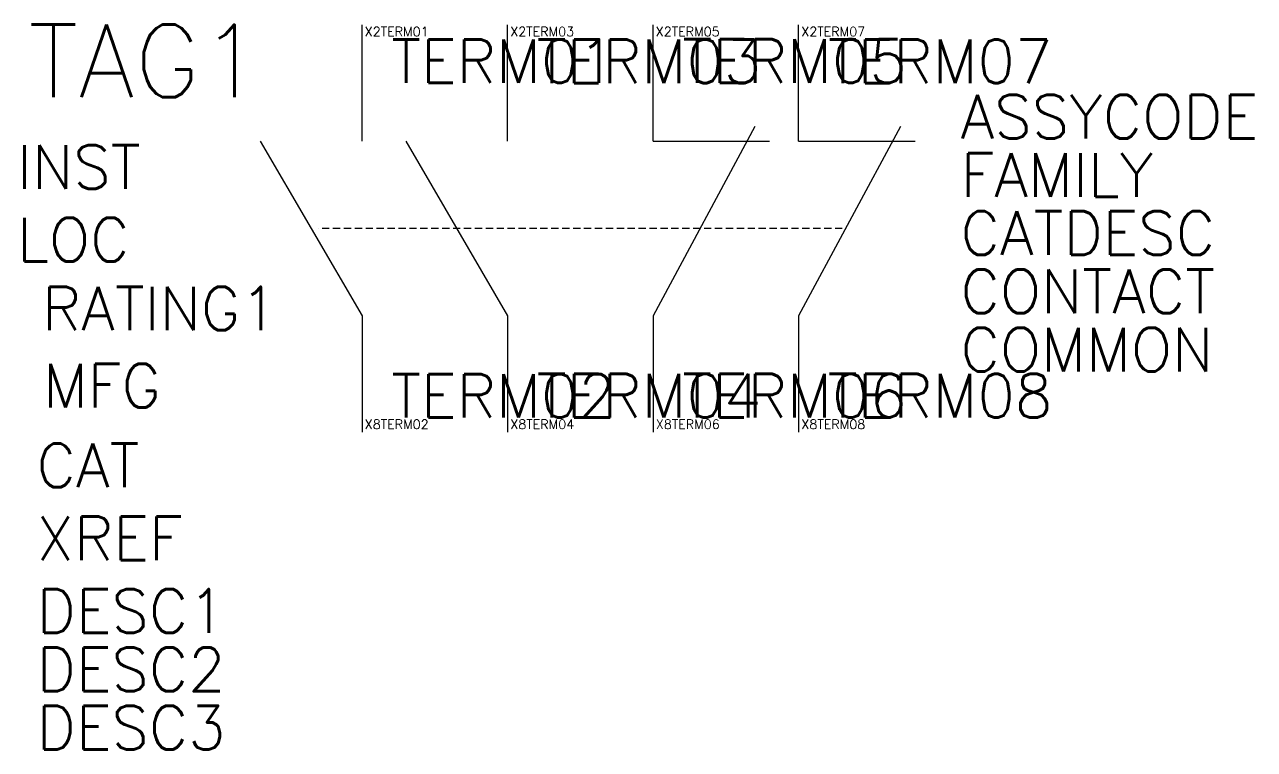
# Model space of a CAD drawing. Header units: inches. Extents: x -11.6 to 30.7, y -24.9 to 0.
import ezdxf
from ezdxf.enums import TextEntityAlignment as Align

# ---------------------------------------------------------------- set-up
doc = ezdxf.new("R2010")
doc.units = ezdxf.units.IN
doc.header["$MEASUREMENT"] = 0
doc.linetypes.add('штриховая2', pattern=[0.375, 0.25, -0.125])
doc.styles.get("Standard").update_dxf_attribs({"font": 'txt.shx'})

msp = doc.modelspace()

# ---------------------------------------------------------------- linework, layer by layer
for p, q in [((0, -4), (0, 0)), ((5, -4), (5, 0)), ((10, -4), (10, 0)), ((15, -4), (15, 0)), ((13.5, -3.5), (10, -10)), ((18.5, -3.5), (15, -10)), ((-3.5, -4), (0, -10)), ((1.5, -4), (5, -10)), ((10, -4), (14, -4)), ((15, -4), (19, -4)), ((0, -10), (0, -14)), ((5, -10), (5, -14)), ((10, -10), (10, -14)), ((15, -10), (15, -14))]:
    msp.add_line(p, q)
at = {"linetype": 'штриховая2'}
msp.add_line((16.5, -6.999), (-1.5, -7), dxfattribs=at)
for centre in [(0, 0), (5, 0), (10, 0), (15, 0)]:
    msp.add_circle(centre, 0.0000813)

# ---------------------------------------------------------------- texts
msp.add_attdef('TAG1', text='ДК-22', height=2.5).set_placement((-3.423, -2.493), align=Align.RIGHT)
at = {"flags": 1}
for tag, p, s, height in [('X2TERM01', (0.092, -0.396), '', 0.32), ('X2TERM03', (5.092, -0.396), '', 0.32), ('X2TERM05', (10.092, -0.396), '', 0.32), ('X2TERM07', (15.092, -0.396), '', 0.32), ('ASSYCODE', (20.565, -3.91), '', 1.5), ('INST', (-11.851, -5.632), '', 1.5), ('FAMILY', (20.565, -5.91), 'MS_ACKO', 1.5), ('LOC', (-11.851, -8.132), '', 1.5), ('CATDESC', (20.565, -7.91), '', 1.5), ('CONTACT', (20.565, -9.91), '', 1.5), ('COMMON', (20.565, -11.91), '', 1.5), ('MFG', (-10.964, -13.15), 'ACKO', 1.5), ('X8TERM02', (0.094, -13.89), '', 0.32), ('X8TERM04', (5.094, -13.89), '', 0.32), ('X8TERM06', (10.094, -13.89), '', 0.32), ('X8TERM08', (15.094, -13.89), '', 0.32), ('CAT', (-11.181, -15.893), 'ДК-22', 1.5), ('XREF', (-11.181, -18.393), '', 1.5), ('DESC1', (-11.181, -20.893), '', 1.5), ('DESC2', (-11.181, -22.902), '', 1.5), ('DESC3', (-11.181, -24.902), '', 1.5)]:
    msp.add_attdef(tag, p, s, height=height, dxfattribs=at)
for tag, p, s in [('TERM01', (1.001, -2), '53'), ('TERM03', (6.001, -2.001), '83'), ('TERM05', (11.002, -1.998), '61'), ('TERM07', (16.002, -2.001), '71'), ('RATING1', (-11, -10.5), ''), ('TERM02', (1.002, -13.501), '54'), ('TERM04', (6.002, -13.499), '84'), ('TERM06', (11, -13.5), '62'), ('TERM08', (16, -13.5), '72')]:
    msp.add_attdef(tag, p, s, height=1.5)

doc.saveas('drawing.dxf')
